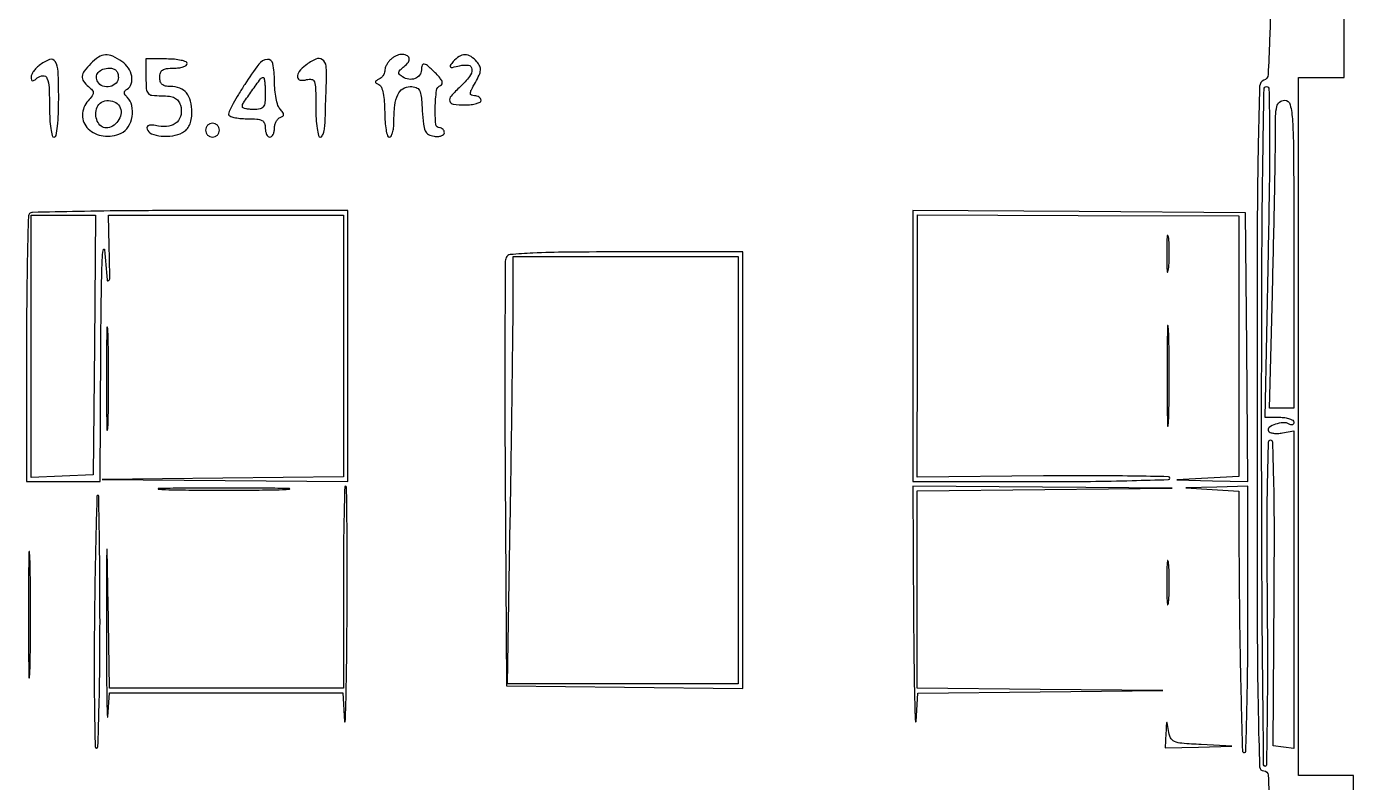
# Model space of a CAD drawing. Extents: x 105 to 1385, y 45 to 986.
# Drawn here: x 916 to 1205, y 345.5 to 510.1 of the extents above; entities that cross this region are included whole.
import ezdxf

# ---------------------------------------------------------------- set-up
doc = ezdxf.new("R2010")
doc.units = 0

msp = doc.modelspace()

# ---------------------------------------------------------------- linework, layer by layer
msp.add_lwpolyline([(1204.994006, 298.75), (1205, 347), (1199, 347), (1193, 347), (1193, 423), (1193, 499), (1198, 499), (1203, 499), (1203, 542.5)])
msp.add_lwpolyline([(1186.953544, 519.28882, -0.007004), (1186.738967, 507.021561, -0.007015), (1186.400469, 499.591541, -0.294288), (1185.5, 498.361626, 0.301792), (1184.568021, 497.051153, 0.003028), (1184.256929, 485.056513, 0.004443), (1184.045013, 465.768447, 0.000525), (1184, 422.893011, 0.000513), (1184.04421, 379.826267, 0.004493), (1184.255007, 360.732169, 0.002984), (1184.562434, 348.908069, 0.404883), (1185.5, 348, -0.397794), (1186.411164, 347.138814, -0.006522), (1186.742424, 339.5, -0.006778)], format="xyb")
for points in [[(918.75, 501.607954, 0.041356), (918.080426, 501.006361, 0.040538), (917.514063, 500.298972, 0.043521), (917.123299, 499.595618, 0.105419), (917, 499.017313, 0.064385), (917.070566, 498.471585, 0.310283), (917.295207, 498.277762, 0.177587), (917.678756, 498.372173, 0.024971), (918.342009, 498.868879, -0.160514), (919.595942, 499.361609, -0.320501), (920.452439, 498.819586, -0.085493), (920.899694, 496.778299, -0.011282), (921, 492.333333, 0.014349), (921.070701, 489.870199, 0.024808), (921.289474, 487.833333, 0.022678), (921.601239, 486.3106, 0.343502), (922, 486, 0.362465), (922.417447, 486.348392, 0.015687), (922.720588, 488.375, 0.019442), (922.93272, 491.081088, 0.009838), (923, 494.5, 0.010374), (922.8796, 500.302286, 0.124994), (922.245333, 502.426265, 0.364414), (920.997243, 502.857942, 0.070964)], [(930, 502, 0.031231), (928.566681, 500.375498, 0.142513), (928.107326, 499.216676, 0.185131), (928.399609, 498.168083, 0.060102), (929.525228, 496.979062, -0.039502), (930.321251, 496.204576, -0.191953), (930.527738, 495.622432, -0.15278), (930.297992, 494.976345, -0.022678), (929.406707, 493.896912, 0.184005), (928.192422, 490.781232, 0.20314), (929.426211, 487.806314, 0.167259), (932.706742, 486.240288, 0.136197), (936.573742, 486.851645, 0.145816), (938.141446, 488.218653, 0.099026), (938.996061, 490.443941, 0.098357), (938.93179, 492.840257, 0.141559), (937.912868, 494.687132, -0.047458), (937.463023, 495.231562, -0.150038), (937.325735, 495.678773, -0.181024), (937.473233, 496.072821, -0.075363), (937.912868, 496.446149, 0.178907), (938.809423, 497.593857, 0.124688), (938.910584, 499.250427, 0.102693), (938.179031, 501.021187, 0.091086), (936.777494, 502.443296, 0.044201), (934.767355, 503.601355, 0.125563), (933.189852, 503.895759, 0.130881), (931.704405, 503.394254, 0.049921)], [(942, 499, 0.015797), (942.079366, 496.488589, 0.162925), (942.464538, 495.541323, 0.19383), (943.31186, 495.101623, 0.023946), (945.432612, 495, -0.030623), (947.125422, 494.896225, -0.085835), (948.258568, 494.553503, -0.115544), (949.013469, 493.924054, -0.084796), (949.515231, 492.952012, -0.120352), (949.654294, 490.903473, -0.161273), (948.781419, 489.273147, -0.146277), (947.024641, 488.383093, -0.09424), (944.725656, 488.404869, 0.020973), (943.395214, 488.613377, 0.094066), (942.612489, 488.555301, 0.233319), (942.265915, 488.251283, 0.179263), (942.246762, 487.741071, 0.225675), (943.211271, 486.728616, 0.066706), (945.351053, 486.221913, 0.061276), (947.845358, 486.279528, 0.086692), (949.950547, 486.973533, 0.077227), (950.870292, 487.666283, 0.083151), (951.509076, 488.589684, 0.070819), (951.87932, 489.79571, 0.039135), (952, 491.335184, 0.056541), (951.714916, 493.848173, 0.117197), (950.844813, 495.607676, 0.134364), (949.370735, 496.640324, 0.086202), (947.3, 497, -0.053626), (946.242337, 497.113763, -0.126023), (945.5375, 497.467391, -0.14074), (945.13613, 498.086191, -0.074076), (945, 499, -0.081208), (945.159458, 499.975317, -0.166173), (945.625, 500.583333, -0.116834), (946.499083, 500.907747, -0.030703), (948, 501, 0.031626), (949.149251, 501.072766, 0.048861), (950.11875, 501.29375, 0.06271), (950.790443, 501.615738, 0.254951), (951, 502, 0.31052), (950.732972, 502.388512, 0.036969), (949.678125, 502.70625, 0.033738), (948.224757, 502.927717, 0.020945), (946.5, 503), (942, 503)], [(963.530729, 497.480583, 0.007484), (962.17822, 495.294879, 0.01039), (961.037152, 493.294448, 0.007189), (960.147819, 491.599555, 0.117751), (960, 490.980583, 0.298402), (960.248842, 490.600753, 0.042634), (961.175, 490.288046, 0.036988), (962.467024, 490.070965, 0.023134), (964, 490, -0.017388), (966.150836, 489.925179, -0.098846), (967.25, 489.625, -0.184152), (967.804216, 489.021586, -0.094959), (968, 488, 0.048028), (968.073693, 487.234582, 0.068025), (968.29375, 486.5875, 0.088204), (968.618118, 486.151477, 0.191087), (969, 486, 0.184457), (969.38175, 486.145793, 0.090315), (969.70625, 486.563021, 0.070178), (969.926177, 487.183242, 0.050201), (970, 487.916667, -0.060503), (970.093157, 488.683705, -0.060765), (970.367188, 489.404948, -0.066702), (970.771776, 489.974456, -0.117654), (971.25, 490.291667, 0.062037), (971.821933, 490.586056, 0.247772), (972, 490.923333, 0.164145), (971.850113, 491.3676, 0.026382), (971.25, 492.075, -0.111942), (970.766627, 492.893732, -0.02727), (970.367188, 494.420781, -0.026595), (970.091931, 496.265262, -0.023745), (970, 498.2, 0.043593), (969.667622, 502.00506, 0.395732), (968.449243, 502.917687, 0.205723), (966.581498, 501.856866, 0.019848)], [(976.75, 501.607954, 0.062756), (975.392233, 500.279059, 0.190004), (975.022639, 499.063914, 0.343244), (975.626936, 498.404159, 0.119384), (977, 498.5, -0.121981), (978.091647, 498.570585, -0.273383), (978.69803, 498.047357, -0.075726), (978.954074, 496.590649, -0.005707), (979, 492.567388, 0.01368), (979.070228, 490.001117, 0.024102), (979.288067, 487.891847, 0.021756), (979.59878, 486.315484, 0.34607), (980, 486, 0.283931), (980.390399, 486.241132, 0.047181), (980.724034, 487.101562, 0.039714), (980.964853, 488.313016, 0.02518), (981.060542, 489.75, -0.002669), (981.09866, 491.524258, -0.001292), (981.165408, 493.79375, -0.001281), (981.247112, 496.15772, -0.001843), (981.332517, 498.25, 0.035125), (981.250223, 501.446771, 0.213784), (980.45196, 502.850117, 0.273846), (979.037861, 502.988857, 0.053179)], [(995.2, 502.8, 0.044388), (994.740756, 502.251079, 0.036786), (994.3525, 501.595104, 0.038236), (994.085766, 500.935822, 0.077156), (994, 500.383333, -0.090484), (993.907188, 499.874665, -0.061587), (993.632812, 499.352708, -0.059776), (993.227974, 498.89704, -0.072216), (992.75, 498.583333, 0.029131), (992.14253, 498.255505, 0.260055), (992, 498, 0.260055), (992.14253, 497.744495, 0.029131), (992.75, 497.416667, -0.193489), (993.276867, 496.85328, -0.041089), (993.665385, 495.539487, -0.03373), (993.918993, 493.712907, -0.017634), (994, 491.416667, 0.01737), (994.072155, 489.34029, 0.028279), (994.29375, 487.591146, 0.027663), (994.609163, 486.29027, 0.330727), (995, 486, 0.26617), (995.385926, 486.221109, 0.057039), (995.710261, 486.954687, 0.045432), (995.935772, 488.004826, 0.029141), (996.013655, 489.25, -0.024806), (996.210478, 492.904707, -0.081734), (996.844156, 495.22583, -0.140895), (997.954139, 496.518357, -0.146353), (999.564372, 497, -0.083339), (1000.849655, 496.784272, -0.195766), (1001.568758, 496.154547, -0.091355), (1001.954007, 494.82838, -0.010751), (1002.19774, 491.75, 0.012454), (1002.442108, 488.791678, 0.080768), (1002.837558, 487.354483, 0.159278), (1003.547197, 486.585982, 0.092315), (1004.75, 486.180449, 0.045002), (1005.611565, 486.136354, 0.070854), (1006.339062, 486.268947, 0.099259), (1006.825895, 486.547443, 0.216622), (1007, 486.930449, 0.092378), (1006.923916, 487.338742, 0.096128), (1006.70625, 487.685819, 0.099346), (1006.381543, 487.918097, 0.106123), (1006, 488, -0.389426), (1005.134677, 488.794437, -0.026426), (1005.016243, 492.434389, -0.026266), (1005.285923, 496.130538, -0.288554), (1006.1875, 497.229167, 0.237864), (1006.516431, 497.560343, 0.172759), (1006.502068, 498.088409, 0.078923), (1006.062096, 498.844766, 0.025261), (1005.1875, 499.8125, 0.012234), (1003.491261, 501.427704, 0.123673), (1002.637831, 501.883318, 0.390862), (1002.166785, 501.625412, 0.081342), (1002, 500.606989, -0.162619), (1001.62216, 499.475977, -0.144871), (1000.623569, 498.735234, -0.125327), (999.257317, 498.596591, -0.10876), (997.909316, 499.111523, -0.04975), (997.235566, 499.657449, -0.237711), (997.082826, 500.112791, -0.170448), (997.343413, 500.612397, -0.024567), (998.234456, 501.36788, 0.07228), (999.166877, 502.324937, 0.22582), (999.326987, 503.185916, 0.24905), (998.763564, 503.792537, 0.083728), (997.533333, 504, 0.081306), (997.013198, 503.914857, 0.037643), (996.380417, 503.6475, 0.036001), (995.742808, 503.259222, 0.041636)], [(1008.947813, 502.437118, 0.020586), (1008.273701, 501.55323, 0.424788), (1008.33155, 501.257209, 0.199615), (1008.759348, 501.179198, 0.008057), (1010.325368, 501.545526, -0.097615), (1012.25273, 501.644471, -0.361937), (1013.007706, 500.805816, -0.176262), (1012.487694, 499.185457, -0.039302), (1010.5, 497, 0.021677), (1008.450547, 494.900177, 0.248666), (1008.18228, 493.815538, 0.311107), (1008.933351, 493.153353, 0.029848), (1011.5, 493, 0.027026), (1012.841111, 493.072542, 0.042582), (1013.971875, 493.29375, 0.052312), (1014.767902, 493.614308, 0.277684), (1015, 494, 0.143845), (1014.887974, 494.381342, 0.099504), (1014.573037, 494.70625, 0.083924), (1014.102112, 494.925181, 0.067029), (1013.54651, 495, -0.111335), (1012.892858, 495.147375, -0.309119), (1012.667518, 495.534021, -0.10161), (1012.880938, 496.292035, -0.011014), (1013.755166, 497.896122, 0.021315), (1014.590915, 499.507736, 0.090834), (1014.862922, 500.552902, 0.129054), (1014.700317, 501.430258, 0.063279), (1014.086211, 502.396122, 0.074996), (1012.810721, 503.533822, 0.143644), (1011.508712, 503.927062, 0.145288), (1010.210979, 503.553081, 0.077388)], [(936, 499, -0.193987), (935.492312, 497.74068, -0.14748), (934.182221, 497.005255, -0.139409), (932.626156, 497.096176, -0.172127), (931.5, 498, -0.150128), (931.220315, 499.070535, -0.167478), (931.609153, 500.060227, -0.133059), (932.628907, 500.757873, -0.084055), (934.059017, 501, -0.077002), (934.896395, 500.870271, -0.12387), (935.507377, 500.492399, -0.121293), (935.87494, 499.863653, -0.072026)], [(968, 495.5, -0.021436), (967.915691, 493.534425, -0.13443), (967.571429, 492.6, -0.189121), (966.86222, 492.138668, -0.050766), (965.5, 492, -0.022475), (964.541863, 492.04309, -0.036017), (963.734375, 492.174966, -0.040939), (963.153482, 492.364715, -0.302021), (963, 492.59563, -0.148949), (963.271311, 493.486177, -0.007034), (965.074726, 496.091278, -0.005322), (966.982078, 498.706027, -0.236763), (967.568094, 499, -0.36306), (967.73912, 498.856961, -0.013743), (967.873128, 497.971875, -0.019114), (967.968906, 496.841888, -0.011584)], [(1186.417298, 461), (1185.697701, 425), (1188.84885, 425, -0.031892), (1190.055987, 424.922925, -0.049212), (1191.07435, 424.688914, -0.063269), (1191.779352, 424.34785, -0.253702), (1192, 423.940983, -0.110302), (1191.920864, 423.586626, -0.182983), (1191.703621, 423.376224, -0.160131), (1191.376617, 423.346756, -0.081651), (1190.991051, 423.505531, 0.156484), (1189.731411, 423.817958, 0.064291), (1187.985013, 423.471697, 0.080097), (1186.647451, 422.768549, 0.388015), (1186.501746, 421.997174, 0.17243), (1186.87572, 421.697394, 0.049928), (1187.606212, 421.522924, 0.0438), (1188.526544, 421.479518, 0.034757), (1189.516267, 421.588728), (1192, 422.039114), (1192, 387.450006), (1192, 352.860898), (1189.75, 353.180449), (1187.5, 353.5), (1187.728908, 386.75, 0.001975), (1187.772227, 401.509683, 0.005743), (1187.644736, 411.708425, 0.001909), (1187.427516, 419.519176, 0.404982), (1186.931243, 420, 0.406232), (1186.433338, 419.515519, 0.001699), (1186.23378, 411.177078, 0.005394), (1186.127826, 400.301338, 0.001835), (1186.202334, 384.499376, -0.00198), (1186.262579, 370.886706, -0.003302), (1186.192248, 359.427244, -0.000439), (1186.054299, 349.299045, -0.410217), (1185.75, 348.999376, -0.410887), (1185.441874, 349.304525, -0.000101), (1185.220313, 370.737317, -0.001584), (1185.053894, 394.624618, -0.00095), (1185, 423, -0.000822), (1185.05614, 457.154098, -0.002788), (1185.25361, 479.435163, -0.000509), (1185.516724, 496.457291, -0.409397), (1186.068448, 497, -0.408836), (1186.602392, 496.475788, -0.002176), (1186.714467, 488.49494, -0.005749), (1186.694906, 477.675569, -0.00167)], [(936.410264, 492.373252, -0.140057), (936.536789, 490.940894, -0.10563), (935.917441, 489.478764, -0.104893), (934.749833, 488.38968, -0.136232), (933.34617, 488, -0.17357), (932.237542, 488.396803, -0.11754), (931.418343, 489.475843, -0.10017), (931.090882, 490.97051, -0.095895), (931.361626, 492.5, -0.179445), (932.311132, 493.579282, -0.130551), (933.880335, 493.954214, -0.127708), (935.454878, 493.502909, -0.169394)], [(1192, 460.5), (1192, 427), (1189.339876, 427), (1186.679752, 427), (1187.337709, 451.75, 0.000836), (1187.589748, 461.867211, 0.000883), (1187.803028, 471.8, 0.000842), (1187.957297, 480.360833, 0.004022), (1187.997833, 485.25, -0.00468), (1188.048757, 490.550046, -0.05154), (1188.306872, 492.655979, -0.170566), (1188.916891, 493.622892, -0.169107), (1190, 494, -0.345944), (1191.211532, 493.047799, -0.044764), (1191.735075, 489.5625, -0.014066), (1191.96322, 482.322356, -0.000843)], [(955, 487.5, 0.099038), (955.114514, 486.927543, 0.097945), (955.440625, 486.440625, 0.097945), (955.927543, 486.114514, 0.099038), (956.5, 486, 0.099038), (957.072457, 486.114514, 0.097945), (957.559375, 486.440625, 0.097945), (957.885486, 486.927543, 0.099038), (958, 487.5, 0.099038), (957.885486, 488.072457, 0.097945), (957.559375, 488.559375, 0.097945), (957.072457, 488.885486, 0.099038), (956.5, 489, 0.099038), (955.927543, 488.885486, 0.097945), (955.440625, 488.559375, 0.097945), (955.114514, 488.072457, 0.099038)], [(916.666667, 469.333333, 0.192331), (916.395044, 468.700394, 0.00069), (916.195833, 460.392708, 0.003485), (916.048045, 450.93511, 0.002164), (916, 439.833333), (916, 411), (924, 411), (932, 411), (932.18338, 440.25, -0.001809), (932.297152, 451.756925, -0.006226), (932.490912, 459.219746, -0.034552), (932.738337, 461.512776, -0.879742), (933, 461.5, 0.001252), (933.539236, 454.897857, 0.587969), (933.857329, 454.754375, 0.241604), (934.140071, 455.328853, 0.001105), (934.008781, 462.25), (933.865811, 469), (959.432906, 469), (985, 469), (985, 440.516603), (985, 412.033207), (958.75, 411.749268), (932.5, 411.465329), (959.25, 411.232665), (986, 411), (986, 440.5), (986, 470), (951.666667, 470, 0.001818), (938.455941, 469.951977, 0.002944), (927.222917, 469.804167, 0.000493), (917.304598, 469.605462, 0.193456)], [(1109, 440.512474), (1109, 411), (1137, 411, 0.00251), (1147.736597, 411.053899, 0.004185), (1156.775189, 411.220312, 0.000705), (1164.703161, 411.443843, 0.405322), (1165.000643, 411.75, 0.408626), (1164.703824, 412.053067, 0.00073), (1156.920262, 412.197165, 0.004261), (1148.040408, 412.272897, 0.002555), (1137.492058, 412.219072), (1109.982831, 411.938143), (1110.032443, 440.487898), (1110.082056, 469.037653), (1145.041028, 468.949391), (1180, 468.861129), (1180, 440.476254), (1180, 412.09138), (1173.25, 411.74155), (1166.5, 411.391721), (1174.265105, 411.19586), (1182.030209, 411), (1181.765105, 440.25), (1181.5, 469.5), (1145.25, 469.762474), (1109, 470.024948)], [(1164.32814, 460.5, 0.004587), (1164.354021, 457.993969, 0.026082), (1164.449454, 456.664364, 0.78507), (1164.583963, 456.648711, 0.062969), (1164.729798, 457.272304, 0.015806), (1164.851521, 458.951761, 0.010474), (1164.889785, 460.88463, 0.010546), (1164.847937, 462.765662, 0.02012), (1164.721732, 464.272304, 0.180442), (1164.577707, 464.54838, 0.613017), (1164.440431, 464.495614, 0.021409), (1164.349747, 463.014488, 0.004873)], [(1020.457987, 459.75, 0.090338), (1020.265377, 458.726, 0.000278), (1020.196081, 445.354688, 0.001584), (1020.174011, 430.22442, 0.000989), (1020.239372, 412.5), (1020.5, 366.5), (1046.25, 366.233118), (1072, 365.966235), (1072, 413.483118), (1072, 461), (1046.468615, 461, 0.002183), (1033.731814, 460.944383, 0.009822), (1026.287016, 460.733067, 0.008219), (1021.344704, 460.414054, 0.288581)], [(1071, 413.5), (1071, 367), (1045.882967, 367), (1020.765934, 367), (1021.356993, 402.75, 0.000384), (1021.585182, 417.225299, 0.000431), (1021.782058, 431.15625, 0.000395), (1021.930076, 443.017849, 0.002318), (1021.974026, 449.25), (1022, 460), (1046.5, 460), (1071, 460)], [(933.420187, 433.5, 0.001369), (933.439256, 426.323219, 0.006527), (933.514897, 422.223437, 0.888327), (933.627108, 422.213691, 0.042812), (933.74486, 423.196806, 0.005377), (933.846839, 427.652668, 0.003012), (933.879923, 433.071739, 0.003005), (933.847449, 438.548406, 0.004891), (933.746468, 443.196806, 0.026319), (933.627791, 444.60417, 0.91824), (933.516695, 444.598437, 0.007053), (933.439919, 440.667841, 0.001336)], [(1164.41858, 434, 0.001394), (1164.438071, 427.007563, 0.006986), (1164.514613, 423.092187, 0.903285), (1164.626751, 423.084548, 0.034025), (1164.745502, 424.25, 0.005279), (1164.847425, 428.688549, 0.0031), (1164.880357, 434, 0.0031), (1164.847425, 439.311451, 0.005279), (1164.745502, 443.75, 0.034025), (1164.626751, 444.915452, 0.903285), (1164.514613, 444.907813, 0.006986), (1164.438071, 440.992437, 0.001394)], [(930.780899, 380.499357, 0.002555), (930.727085, 369.954299, 0.004262), (930.802826, 361.077217, 0.000731), (930.946935, 353.296172, 0.408624), (931.25, 352.999357, 0.40515), (931.556101, 353.296609, 0.00073), (931.779688, 361.077936, 0.004261), (931.946101, 369.95513, 0.002556), (932, 380.5, 0.001598), (931.96629, 391.044871, 0.002666), (931.862201, 399.921875, 0.000286), (931.723101, 407.811264, 0.408892), (931.530899, 408, 0.405917), (931.336768, 407.811308, 0.000286), (931.117082, 399.921686, 0.002665), (930.92232, 391.044457, 0.001598)], [(985, 388), (985, 366), (959.521593, 366), (934.043186, 366), (933.748689, 385.25, 0.000293), (933.573808, 396.260099, 0.963214), (933.50118, 396.261624, 0.014069), (933.44079, 394.271673, 0.00013), (933.412078, 379.5, 0.001335), (933.421206, 370.246387, 0.003201), (933.490223, 363.385938, 0.007001), (933.60097, 359.751729, 0.944419), (933.737242, 359.75), (934.104519, 365), (959.504542, 365), (984.904565, 365), (985.259603, 358.75, 0.946371), (985.410108, 358.750249, 0.007275), (985.566948, 362.78125, 0.003124), (985.708769, 370.62044, 0.001285), (985.80732, 381.25, 0.00163), (985.845273, 392.274195, 0.002718), (985.796525, 401.554688, 0.000298), (985.703489, 409.798915, 0.410738), (985.5, 410, 0.406982), (985.295582, 409.800581, 0.000508), (985.146875, 403.5375, 0.003551), (985.035931, 396.435879, 0.00213)], [(946.25, 409.252791, 0.003861), (952.05422, 409.155348, 0.002266), (959, 409.123866, 0.002266), (965.94578, 409.155348, 0.003861), (971.75, 409.252791, 0.025034), (973.269434, 409.366301, 0.928081), (973.264063, 409.473526, 0.005108), (968.144137, 409.546704, 0.001019), (959, 409.565336, 0.001019), (949.855863, 409.546704, 0.005108), (944.735937, 409.473526, 0.928081), (944.730566, 409.366301, 0.025034)], [(1109.19268, 381.25, 0.001283), (1109.291205, 370.619522, 0.003117), (1109.432928, 362.776478, 0.007223), (1109.58964, 358.734029, 0.946451), (1109.739975, 358.733756), (1110.094592, 364.967512), (1136.797296, 365.250795), (1163.5, 365.534079), (1136.75, 365.76704), (1110, 366), (1110, 387.484181), (1110, 408.968363), (1137.75, 409.250659), (1165.5, 409.532955), (1137.25, 409.766477), (1109, 410)], [(1174.25, 409.261012), (1180, 408.900192), (1180.016533, 404.200096, 0.001725), (1180.161255, 383.430619, 0.003302), (1180.44506, 366.759123, 0.000476), (1180.797012, 352.442333, 0.406568), (1181.25, 352.000481, 0.406082), (1181.556263, 352.297951, 0.000657), (1181.779687, 360.518891, 0.004041), (1181.946102, 369.880027, 0.002423), (1182, 381), (1182, 410), (1175.25, 409.810916), (1168.5, 409.621831)], [(916.432444, 382, 0.001067), (916.451196, 373.214476, 0.005351), (916.524845, 368.295312, 0.924825), (916.632758, 368.289653, 0.026205), (916.747001, 369.75, 0.004044), (916.845071, 375.326607, 0.002374), (916.876755, 382, 0.002374), (916.845071, 388.673393, 0.004044), (916.747001, 394.25, 0.026205), (916.632758, 395.710347, 0.924825), (916.524845, 395.704688, 0.005351), (916.451196, 390.785524, 0.001067)], [(1164.349414, 389, 0.003751), (1164.372277, 385.952816, 0.018707), (1164.461859, 384.245313, 0.76997), (1164.592873, 384.223005, 0.084525), (1164.732205, 384.75, 0.014123), (1164.851512, 386.684912, 0.008335), (1164.890106, 389, 0.008335), (1164.851512, 391.315088, 0.014123), (1164.732205, 393.25, 0.084525), (1164.592873, 393.776995, 0.76997), (1164.461859, 393.754687, 0.018707), (1164.372277, 392.047184, 0.003751)], [(1164.149832, 356.25), (1164, 353), (1171.25, 353.19586), (1178.5, 353.391721), (1171.81215, 353.740134, -0.00732), (1167.629678, 354.019473, -0.081403), (1166.011726, 354.421895, -0.18484), (1165.183384, 355.227978, -0.070677), (1164.711982, 356.794273, 0.001791), (1164.442283, 358.52252, 0.606812), (1164.341261, 358.556175, 0.190058), (1164.251482, 358.358288, 0.001054)]]:
    msp.add_lwpolyline(points, format="xyb", close=True)
msp.add_lwpolyline([(930.765573, 440.75), (930.5, 412.5), (923.75, 412.20431), (917, 411.90862), (917, 440.45431), (917, 469), (924.015573, 469), (931.031147, 469)], close=True)

doc.saveas('drawing.dxf')
